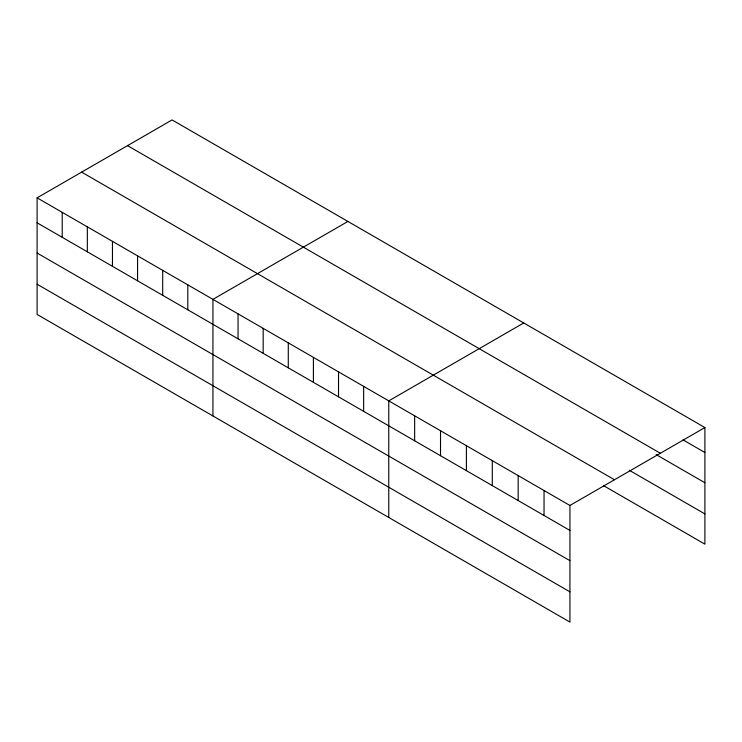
<?xml version="1.0" encoding="UTF-8"?>
<svg xmlns="http://www.w3.org/2000/svg" width="742" height="742" viewBox="0 0 742 742"><rect width="100%" height="100%" fill="white"/><g stroke="black" fill="none" stroke-linecap="round" stroke-linejoin="round"><path stroke-width="1.11" d="M569.93 560.674L569.93 505.469L37.1 197.845L37.1 314.45L569.93 622.074L569.93 560.674L37.1 253.05M603.367 485.537L704.9 544.155L704.9 427.55L172.07 119.926L37.1 197.845M347.905 221.441L212.935 299.36L212.935 415.974M523.741 322.955L388.762 400.884L388.762 517.489M569.93 505.469L704.9 427.55M683.002 439.858L704.9 452.509M127.531 145.636L660.361 453.26M656.123 454.586L704.9 482.745M629.253 470.233L704.9 513.909M81.639 172.135L614.469 479.759M37.1 222.804L569.93 530.428M37.1 284.214L569.93 591.838M544.044 490.527L544.044 515.486M518.166 475.585L518.166 500.544M492.289 460.643L492.289 485.602M466.403 445.701L466.403 470.66M440.525 430.768L440.525 455.718M414.648 415.826L414.648 440.776M363.645 386.378L363.645 411.337M338.528 371.872L338.528 396.831M313.412 357.375L313.412 382.334M288.286 342.869L288.286 367.828M263.169 328.372L263.169 353.331M238.052 313.866L238.052 338.825M187.809 284.863L187.809 309.822M162.693 270.357L162.693 295.316M137.576 255.86L137.576 280.819M112.459 241.354L112.459 266.313M87.333 226.848L87.333 251.807M62.217 212.351L62.217 237.31"/></g></svg>
